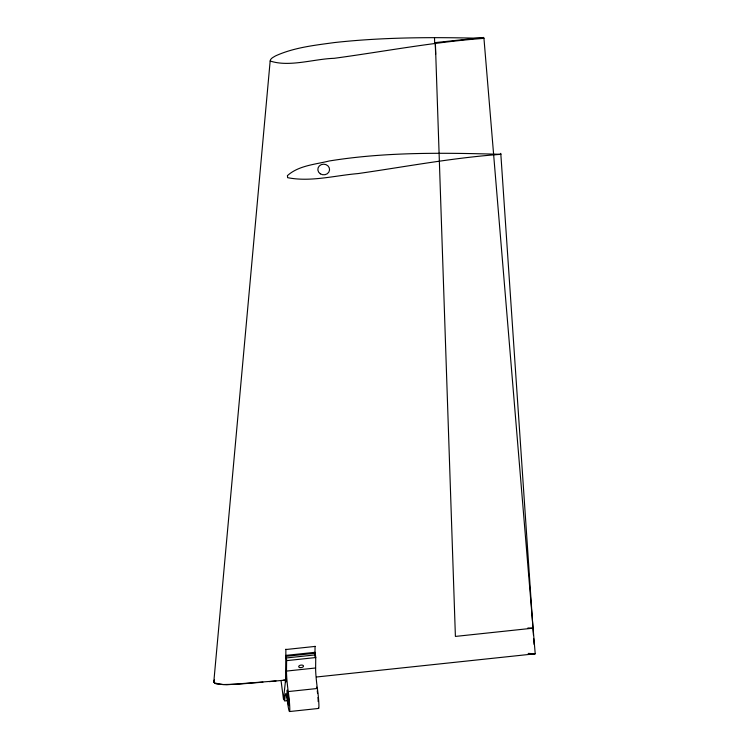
<?xml version="1.0" encoding="UTF-8"?>
<svg xmlns="http://www.w3.org/2000/svg" width="749" height="749" viewBox="0 0 749 749"><rect width="100%" height="100%" fill="white"/><g stroke="black" fill="none" stroke-linecap="round" stroke-linejoin="round"><path stroke-width="1.12" d="M318.353 708.142A13.707 1.002 83.9 0 0 318.831 703.086A13.707 1.002 83.9 0 0 317.379 688.481A15.663 1.142 83.9 0 1 315.619 667.986L315.75 657.201L315.067 652.304L285.903 655.394L286.614 660.262L286.493 671.085A15.663 1.142 83.9 0 0 288.243 691.57A13.707 1.002 83.9 0 1 289.76 710.239A13.707 1.002 83.9 0 1 287.663 703.217A15.663 1.142 83.9 0 0 285.313 694.529L284.601 700.97L288.253 700.53M285.893 649.158L285.556 680.317L283.468 699.154L281.053 680.682M314.954 656.686L315.057 646.284M285.875 655.675L286.137 656.302L315.263 653.212M275.988 680.935L226.863 684.764L217.107 684.118L214.897 683.369L213.793 682.086L270.164 60.997C270.361 58.328 273.554 57.177 275.51 55.913C293.945 47.496 314.477 45.296 334.344 42.571C384.003 37.085 434.064 37.085 483.948 38.358L535.217 653.783L316.471 677.002M214.439 679.933L213.802 681.693L214.897 683.06L222.828 684.549L237.442 684.23L262.899 682.17M214.429 680.429L213.793 682.086M483.948 38.358C433.652 41.991 384.059 51.559 334.148 58.319C314.168 58.881 289.273 67.419 270.164 60.997M483.807 37.45L435.253 42.609L435.637 54.293M285.949 649.514L315.086 646.424M315.516 654.86L286.39 657.959L286.624 660.646L315.76 657.547M286.493 671.085L315.619 667.986M288.243 691.57L317.379 688.481M289.507 711.541L318.634 708.442M283.188 680.279L286.464 679.961L269.237 681.637M527.895 627.971L533.082 628.168L455.401 636.425L435.384 43.451M284.302 699.706C284.76 703.489 283.319 690.821 284.058 697.862M285.641 679.53C286.081 685.906 285.416 675.832 285.622 679.324M500.781 153.358L533.438 635.077M533.672 638.569L534.074 644.402M434.504 37.675L434.701 43.423M316.424 687.105A7.836 0.571 83.9 0 1 316.668 687.797M317.239 690.878A7.836 0.571 83.9 0 1 317.595 693.555M317.979 697.45A7.836 0.571 83.9 0 1 318.156 701.541M528.317 653.428A1638.129 1482.262 2.9 0 1 535.217 653.755A1638.129 1394.956 0.7 0 0 528.317 653.521M285.406 681.665L285.781 682.245L285.397 681.721M287.438 175.622L287.597 177.663C310.648 182.232 334.775 175.528 357.938 173.59C405.537 166.755 452.892 157.721 500.912 154.322C443.661 152.712 385.885 151.813 329.157 160.998C315.123 164.49 298.589 165.52 287.438 175.622M287.101 693.789A7.836 0.571 83.9 0 0 288.833 705.708A7.836 0.571 83.9 0 0 288.15 694.267A7.836 0.571 83.9 0 0 287.101 693.789M320.329 173.824A5.87 5.318 2.9 0 0 329.551 170.014A5.87 5.318 2.9 0 0 321.218 164.658A5.87 5.318 2.9 0 0 320.329 173.824M299.872 667.593A2.444 1.273 -8.6 0 0 303.523 666.095A2.444 1.273 -8.6 0 0 299.9 665.374A2.444 1.273 -8.6 0 0 299.872 667.593"/></g></svg>
